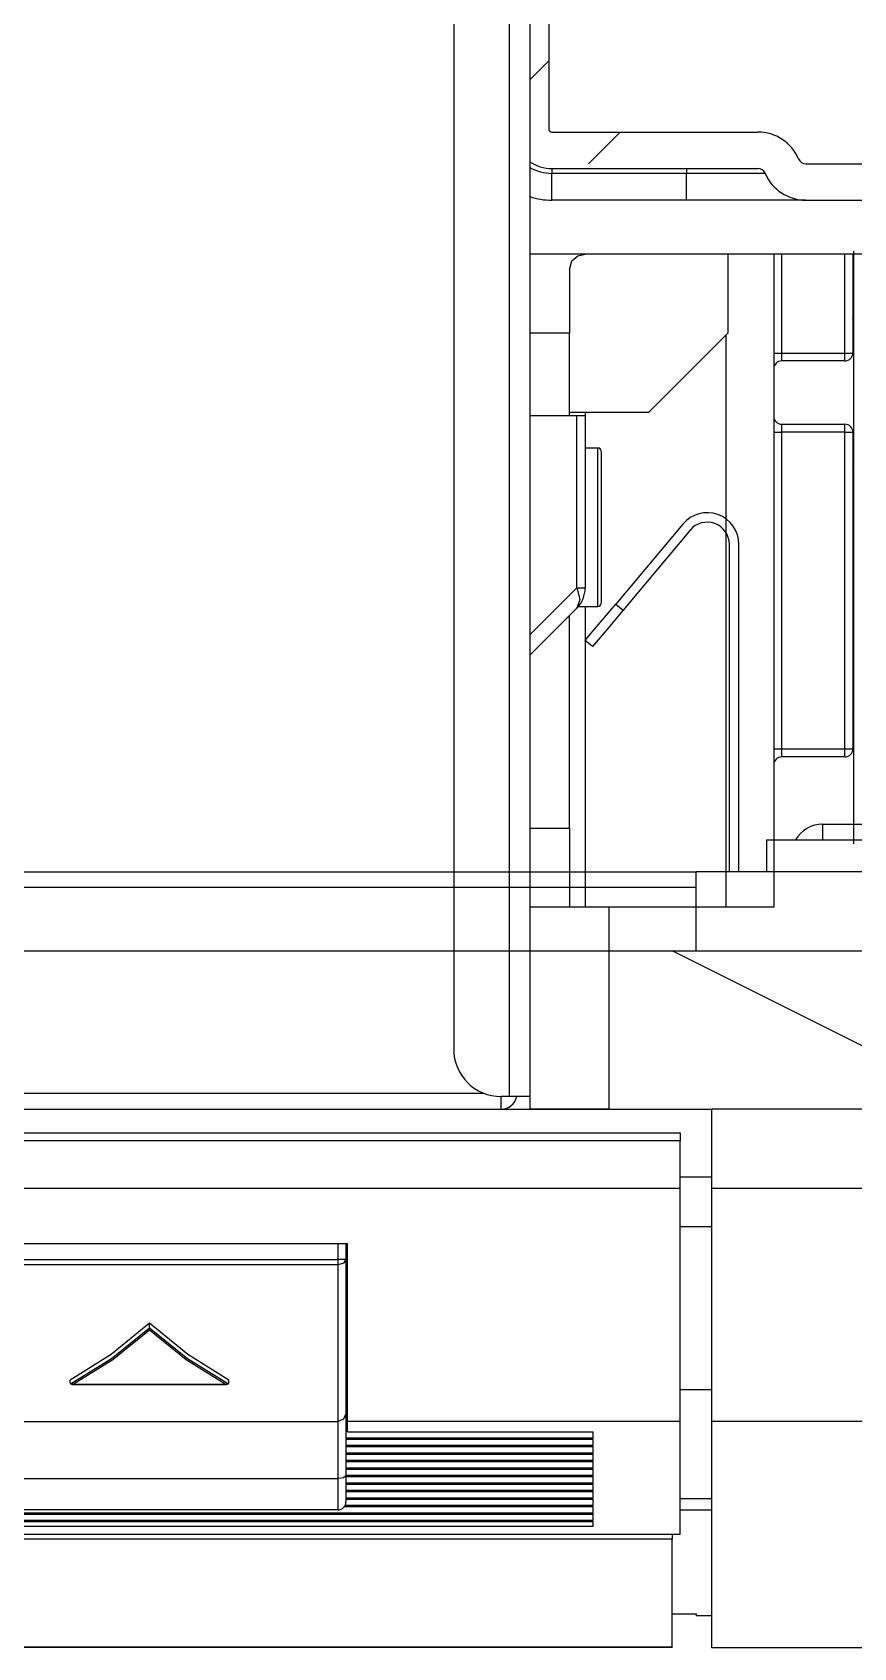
# Model space of a CAD drawing. Header units: millimetres. Extents: x 10547 to 11305, y 9897 to 10391.
# Drawn here: x 10951.531 to 10951.995, y 10068.236 to 10069.149 of the extents above; entities that cross this region are included whole.
import ezdxf

# ---------------------------------------------------------------- set-up
doc = ezdxf.new("R2010")
doc.units = ezdxf.units.MM
doc.layers.add('LG-AIRCON', color=240, linetype='Continuous')
doc.layers.add('에어컨', color=15, linetype='Continuous')

# ---------------------------------------------------------------- blocks, each defined once
blk = doc.blocks.new('A$C079960E7')
at = {"layer": '에어컨', "color": 0, "linetype": 'Continuous'}
for p, q in [((1826.92, 295.2, 0), (1826.92, 62.64, 0)), ((1829.26, 295.2, 0), (1829.26, 62.64, 0)), ((1820.62, 289.8, 0), (1820.62, 68.04, 0)), ((1831.42, 196.02, 0), (1831.42, 180.36, 0)), ((1831.42, 180.36, 0), (1829.26, 178.2, 0)), ((1831.42, 180.36, 0), (1831.42, 172.62, 0)), ((1831.78, 172.26, 0), (1839.52, 172.26, 0)), ((1839.52, 172.26, 0), (1835.92, 168.66, 0)), ((1839.52, 172.26, 0), (1855.18, 172.26, 0)), ((1831.78, 168.12, 0), (1855.18, 168.12, 0)), ((1831.78, 168.12, 0), (1831.78, 167.97, 0)), ((1831.78, 167.97, 0), (1831.78, 167.58, 0)), ((1831.78, 167.58, 0), (1847.08, 167.58, 0)), ((1831.78, 165.35, 0), (1831.78, 167.58, 0)), ((1847.08, 168.12, 0), (1847.08, 167.97, 0)), ((1847.08, 167.97, 0), (1847.08, 167.58, 0)), ((1847.08, 167.58, 0), (1850.49, 167.58, 0)), ((1847.08, 165.35, 0), (1847.08, 167.58, 0)), ((1850.49, 167.58, 0), (1853.39, 167.58, 0)), ((1853.39, 167.58, 0), (1855.33, 167.58, 0)), ((1855.33, 167.58, 0), (1856, 167.58, 0)), ((1860.64, 168.66, 0), (1919.67, 168.66, 0)), ((1831.78, 164.52, 0), (1831.78, 165.35, 0)), ((1847.08, 164.52, 0), (1847.08, 165.35, 0)), ((1847.08, 164.52, 0), (1831.78, 164.52, 0)), ((1850.59, 164.52, 0), (1847.08, 164.52, 0)), ((1853.86, 164.52, 0), (1850.59, 164.52, 0)), ((1856.67, 164.52, 0), (1853.86, 164.52, 0)), ((1858.82, 164.52, 0), (1856.67, 164.52, 0)), ((1860.18, 164.52, 0), (1858.82, 164.52, 0)), ((1860.64, 164.52, 0), (1860.18, 164.52, 0)), ((1860.64, 164.52, 0), (1919.67, 164.52, 0)), ((1867.06, 158.4, 0), (1829.26, 158.4, 0)), ((1834.04, 157.62, 0), (1834.72, 158.21, 0)), ((1834.72, 158.21, 0), (1835.56, 158.4, 0)), ((1851.76, 158.4, 0), (1851.76, 149.4, 0)), ((1856.98, 158.4, 0), (1856.98, 84.15, 0)), ((1857.88, 158.4, 0), (1857.88, 147.15, 0)), ((1865.08, 147.15, 0), (1865.08, 158.4, 0)), ((1865.98, 158.4, 0), (1865.98, 147.15, 0)), ((1866.07, 150.56, 0), (1866.07, 158.72, 0)), ((1833.76, 156.6, 0), (1834.04, 157.62, 0)), ((1833.76, 156.6, 0), (1833.76, 153.43, 0)), ((1833.76, 153.43, 0), (1833.76, 149.4, 0)), ((1866.05, 152.55, 0), (1865.98, 152.55, 0)), ((1866.07, 152.55, 0), (1866.05, 152.55, 0)), ((1866.07, 142.53, 0), (1866.07, 150.56, 0)), ((1833.76, 149.4, 0), (1829.26, 149.4, 0)), ((1833.76, 140.04, 0), (1833.76, 149.4, 0)), ((1842.76, 140.4, 0), (1851.76, 149.4, 0)), ((1851.58, 84.15, 0), (1851.58, 149.22, 0)), ((1856.98, 147.15, 0), (1857.24, 147.15, 0)), ((1857.24, 147.15, 0), (1857.88, 147.15, 0)), ((1857.88, 147.15, 0), (1865.08, 147.15, 0)), ((1857.88, 147.15, 0), (1857.88, 146.51, 0)), ((1865.08, 147.15, 0), (1865.71, 147.15, 0)), ((1865.08, 146.51, 0), (1865.08, 147.15, 0)), ((1865.71, 147.15, 0), (1865.98, 147.15, 0)), ((1857.88, 146.51, 0), (1857.88, 146.25, 0)), ((1865.08, 146.25, 0), (1857.88, 146.25, 0)), ((1865.08, 146.25, 0), (1865.08, 146.51, 0)), ((1866.07, 134.75, 0), (1866.07, 142.53, 0)), ((1829.26, 140.04, 0), (1834.61, 140.04, 0)), ((1842.76, 140.4, 0), (1833.76, 140.4, 0)), ((1834.61, 120.45, 0), (1834.61, 140.04, 0)), ((1834.61, 140.04, 0), (1835.31, 140.04, 0)), ((1835.31, 140.04, 0), (1835.56, 140.04, 0)), ((1835.56, 140.4, 0), (1835.56, 140.04, 0)), ((1835.56, 140.04, 0), (1835.56, 120.45, 0)), ((1856.98, 138.15, 0), (1857.24, 138.15, 0)), ((1857.24, 138.15, 0), (1857.88, 138.15, 0)), ((1857.88, 139.05, 0), (1865.08, 139.05, 0)), ((1857.88, 139.05, 0), (1857.88, 138.79, 0)), ((1857.88, 138.79, 0), (1857.88, 138.15, 0)), ((1857.88, 138.15, 0), (1857.88, 102.15, 0)), ((1865.08, 138.15, 0), (1857.88, 138.15, 0)), ((1865.08, 138.79, 0), (1865.08, 139.05, 0)), ((1865.08, 138.15, 0), (1865.08, 138.79, 0)), ((1865.08, 102.15, 0), (1865.08, 138.15, 0)), ((1865.08, 138.15, 0), (1865.71, 138.15, 0)), ((1865.71, 138.15, 0), (1865.98, 138.15, 0)), ((1865.98, 138.15, 0), (1865.98, 102.15, 0)), ((1837, 136.35, 0), (1835.56, 136.35, 0)), ((1837, 135.67, 0), (1837, 136.35, 0)), ((1837.36, 135.99, 0), (1837.36, 135.33, 0)), ((1837, 133.71, 0), (1837, 135.67, 0)), ((1837.36, 135.33, 0), (1837.36, 133.46, 0)), ((1866.07, 127.33, 0), (1866.07, 134.75, 0)), ((1837, 130.79, 0), (1837, 133.71, 0)), ((1837.36, 133.46, 0), (1837.36, 130.66, 0)), ((1866.05, 132.75, 0), (1865.98, 132.75, 0)), ((1866.07, 132.75, 0), (1866.05, 132.75, 0)), ((1837, 127.35, 0), (1837, 130.79, 0)), ((1837.36, 130.66, 0), (1837.36, 127.35, 0)), ((1837, 123.91, 0), (1837, 127.35, 0)), ((1837.36, 127.35, 0), (1837.36, 124.04, 0)), ((1846.66, 127.71, 0), (1839.03, 118.62, 0)), ((1847.49, 127.02, 0), (1839.86, 117.92, 0)), ((1866.07, 120.37, 0), (1866.07, 127.33, 0)), ((1851.94, 88.2, 0), (1851.94, 125.4, 0)), ((1853.02, 88.2, 0), (1853.02, 125.4, 0)), ((1837, 120.99, 0), (1837, 123.91, 0)), ((1837.36, 124.04, 0), (1837.36, 121.24, 0)), ((1837.36, 121.24, 0), (1837.36, 119.37, 0)), ((1829.26, 115.1, 0), (1834.61, 120.45, 0)), ((1834.61, 120.45, 0), (1834.96, 119.12, 0)), ((1834.61, 120.45, 0), (1835.31, 120.45, 0)), ((1835.31, 120.45, 0), (1835.56, 120.45, 0)), ((1837, 119.04, 0), (1837, 120.99, 0)), ((1837.36, 119.37, 0), (1837.36, 118.71, 0)), ((1866.07, 113.98, 0), (1866.07, 120.37, 0)), ((1834.61, 118.16, 0), (1829.26, 112.8, 0)), ((1834.96, 119.12, 0), (1834.61, 118.16, 0)), ((1834.79, 118.35, 0), (1837, 118.35, 0)), ((1835.56, 118.35, 0), (1835.56, 84.15, 0)), ((1837, 118.35, 0), (1837, 119.04, 0)), ((1837.29, 116.55, 0), (1839.03, 118.62, 0)), ((1839.86, 117.92, 0), (1838.12, 115.85, 0)), ((1839.03, 118.62, 0), (1839.86, 117.92, 0)), ((1833.76, 93.15, 0), (1833.76, 117.3, 0)), ((1836.02, 115.03, 0), (1837.29, 116.55, 0)), ((1838.12, 115.85, 0), (1836.85, 114.34, 0)), ((1835.56, 114.48, 0), (1836.02, 115.03, 0)), ((1836.39, 113.79, 0), (1835.56, 114.48, 0)), ((1836.85, 114.34, 0), (1836.39, 113.79, 0)), ((1866.07, 108.24, 0), (1866.07, 113.98, 0)), ((1866.05, 107.55, 0), (1865.98, 107.55, 0)), ((1866.07, 107.55, 0), (1866.05, 107.55, 0)), ((1866.07, 103.23, 0), (1866.07, 108.24, 0)), ((1866.07, 99.04, 0), (1866.07, 103.23, 0)), ((1856.98, 102.15, 0), (1857.24, 102.15, 0)), ((1857.24, 102.15, 0), (1857.88, 102.15, 0)), ((1857.88, 102.15, 0), (1865.08, 102.15, 0)), ((1857.88, 102.15, 0), (1857.88, 101.51, 0)), ((1857.88, 101.51, 0), (1857.88, 101.25, 0)), ((1865.08, 101.25, 0), (1857.88, 101.25, 0)), ((1865.08, 102.15, 0), (1865.71, 102.15, 0)), ((1865.08, 101.51, 0), (1865.08, 102.15, 0)), ((1865.08, 101.25, 0), (1865.08, 101.51, 0)), ((1865.71, 102.15, 0), (1865.98, 102.15, 0)), ((1866.07, 95.71, 0), (1866.07, 99.04, 0)), ((1866.07, 93.3, 0), (1866.07, 95.71, 0)), ((1829.26, 93.15, 0), (1833.76, 93.15, 0)), ((1833.76, 93.15, 0), (1833.76, 89.71, 0)), ((1856.17, 91.8, 0), (1856.17, 88.2, 0)), ((1856.17, 91.8, 0), (1856.76, 91.8, 0)), ((1856.76, 91.8, 0), (1858.49, 91.8, 0)), ((1858.49, 91.8, 0), (1861.18, 91.8, 0)), ((1861.18, 91.8, 0), (1864.56, 91.8, 0)), ((1862.56, 93.6, 0), (1904.86, 93.6, 0)), ((1862.56, 93.05, 0), (1862.56, 93.6, 0)), ((1862.56, 91.8, 0), (1862.56, 93.05, 0)), ((1864.56, 91.8, 0), (1868.32, 91.8, 0)), ((1866.07, 91.84, 0), (1866.07, 93.3, 0)), ((1866.07, 91.35, 0), (1866.07, 91.84, 0)), ((1575.46, 88.2, 0), (1848.15, 88.2, 0)), ((1833.76, 89.71, 0), (1833.76, 86.79, 0)), ((1899.28, 88.2, 0), (1848.16, 88.2, 0)), ((1848.16, 79.2, 0), (1848.16, 88.2, 0)), ((1848.15, 86.4, 0), (1575.46, 86.4, 0)), ((1833.76, 86.79, 0), (1833.76, 84.84, 0)), ((1833.76, 84.84, 0), (1833.76, 84.15, 0)), ((1833.76, 84.15, 0), (1829.26, 84.15, 0)), ((1834.28, 84.15, 0), (1833.76, 84.15, 0)), ((1835.56, 84.15, 0), (1834.28, 84.15, 0)), ((1851.58, 84.15, 0), (1835.56, 84.15, 0)), ((1838.26, 84.15, 0), (1838.26, 61.2, 0)), ((1854.28, 84.15, 0), (1851.58, 84.15, 0)), ((1856.25, 84.15, 0), (1854.28, 84.15, 0)), ((1856.98, 84.15, 0), (1856.25, 84.15, 0)), ((225.45, 79.2, 0), (1845.46, 79.2, 0)), ((1881.46, 61.2, 0), (1845.46, 79.2, 0)), ((1845.46, 79.2, 0), (1899.28, 79.2, 0)), ((1824.07, 63, 0), (286.44, 63, 0)), ((1826.92, 62.64, 0), (1826.02, 62.64, 0)), ((1826.02, 61.61, 0), (1826.02, 62.64, 0)), ((1828.57, 62.64, 0), (1826.92, 62.64, 0)), ((1829.26, 62.64, 0), (1828.57, 62.64, 0)), ((1829.26, 62.64, 0), (1829.26, 61.2, 0)), ((260.57, 61.2, 0), (1849.94, 61.2, 0)), ((284.49, 61.2, 0), (1826.02, 61.2, 0)), ((1826.02, 61.2, 0), (1826.02, 61.61, 0)), ((1826.02, 61.2, 0), (1829.26, 61.2, 0)), ((1838.26, 61.2, 0), (1829.26, 61.2, 0)), ((1849.96, 52.2, 0), (1849.96, 61.2, 0)), ((2043.46, 61.2, 0), (1849.96, 61.2, 0)), ((264.15, 58.5, 0), (1846.36, 58.5, 0)), ((1846.36, 57.6, 0), (264.15, 57.6, 0)), ((1846.36, 58.5, 0), (1846.36, 58.24, 0)), ((1846.36, 58.24, 0), (1846.36, 57.6, 0)), ((1846.36, 52.2, 0), (1846.36, 57.6, 0)), ((1846.36, 53.51, 0), (1849.96, 53.51, 0)), ((1846.36, 52.2, 0), (264.15, 52.2, 0)), ((1846.36, 45.87, 0), (1846.36, 52.2, 0)), ((2043.46, 52.2, 0), (1849.96, 52.2, 0)), ((1849.96, 45.87, 0), (1849.96, 52.2, 0)), ((1849.96, 47.83, 0), (1846.36, 47.83, 0)), ((1808.56, 45.9, 0), (1763.56, 45.9, 0)), ((1807.48, 44.11, 0), (1807.48, 45.9, 0)), ((1808.38, 45.9, 0), (1808.38, 44.11, 0)), ((1808.56, 40.25, 0), (1808.56, 45.9, 0)), ((1764.64, 44.11, 0), (1807.48, 44.11, 0)), ((1807.48, 43.79, 0), (1807.48, 44.11, 0)), ((1808.11, 44.11, 0), (1807.48, 44.11, 0)), ((1808.38, 44.11, 0), (1808.11, 44.11, 0)), ((1808.38, 44.11, 0), (1808.11, 43.69, 0)), ((1808.38, 44.11, 0), (1808.38, 39.2, 0)), ((1846.36, 40.23, 0), (1846.36, 45.87, 0)), ((1849.96, 40.23, 0), (1849.96, 45.87, 0)), ((1807.48, 43.51, 0), (1764.64, 43.51, 0)), ((1807.48, 43.51, 0), (1807.48, 43.79, 0)), ((1808.11, 43.69, 0), (1807.48, 43.51, 0)), ((1807.48, 38.51, 0), (1807.48, 43.51, 0)), ((1808.47, 40.38, 0), (1808.38, 40.38, 0)), ((1808.38, 39.2, 0), (1808.38, 34.99, 0)), ((1808.56, 40.38, 0), (1808.47, 40.38, 0)), ((1808.56, 35.4, 0), (1808.56, 40.25, 0)), ((1846.36, 35.39, 0), (1846.36, 40.23, 0)), ((1849.96, 35.39, 0), (1849.96, 40.23, 0)), ((1786.06, 36.9, 0), (1781.72, 33.34, 0)), ((1786.06, 36.36, 0), (1786.06, 36.9, 0)), ((1790.4, 33.34, 0), (1786.06, 36.9, 0)), ((1807.48, 34.24, 0), (1807.48, 38.51, 0)), ((1808.56, 36.9, 0), (1808.38, 36.9, 0)), ((1781.73, 32.86, 0), (1786.06, 36.36, 0)), ((1786.06, 36.09, 0), (1781.89, 32.73, 0)), ((1786.06, 36.36, 0), (1790.39, 32.86, 0)), ((1786.06, 36.36, 0), (1786.06, 36.32, 0)), ((1786.06, 36.32, 0), (1786.06, 36.28, 0)), ((1786.06, 36.28, 0), (1786.06, 36.23, 0)), ((1786.06, 36.23, 0), (1786.06, 36.18, 0)), ((1786.06, 36.18, 0), (1786.06, 36.13, 0)), ((1786.06, 36.13, 0), (1786.06, 36.09, 0)), ((1790.22, 32.73, 0), (1786.06, 36.09, 0)), ((1786.06, 36.09, 0), (1786.06, 36.09, 0)), ((1786.06, 36.09, 0), (1786.06, 36.09, 0)), ((1808.38, 35.1, 0), (1808.56, 35.1, 0)), ((1808.38, 34.99, 0), (1808.38, 31.58, 0)), ((1808.56, 31.45, 0), (1808.56, 35.4, 0)), ((1846.36, 31.45, 0), (1846.36, 35.39, 0)), ((1849.96, 31.45, 0), (1849.96, 35.39, 0)), ((1781.72, 33.34, 0), (1777.06, 30.42, 0)), ((1795.06, 30.42, 0), (1790.4, 33.34, 0)), ((1807.48, 30.77, 0), (1807.48, 34.24, 0)), ((1777.09, 29.99, 0), (1781.73, 32.86, 0)), ((1781.89, 32.73, 0), (1777.44, 29.94, 0)), ((1794.67, 29.94, 0), (1790.22, 32.73, 0)), ((1790.39, 32.86, 0), (1795.02, 29.99, 0)), ((1808.38, 31.58, 0), (1808.38, 29.01, 0)), ((1808.56, 31.5, 0), (1808.38, 31.5, 0)), ((1808.56, 28.48, 0), (1808.56, 31.45, 0)), ((1846.36, 28.48, 0), (1846.36, 31.45, 0)), ((1849.96, 28.48, 0), (1849.96, 31.45, 0)), ((1777.06, 30.1, 0), (1777.06, 30.42, 0)), ((1777.06, 30.1, 0), (1777.09, 29.99, 0)), ((1777.11, 29.97, 0), (1777.09, 29.99, 0)), ((1777.13, 29.96, 0), (1777.11, 29.97, 0)), ((1777.17, 29.94, 0), (1777.13, 29.96, 0)), ((1777.22, 29.93, 0), (1777.17, 29.94, 0)), ((1777.31, 29.92, 0), (1777.22, 29.93, 0)), ((1777.3, 29.92, 0), (1794.82, 29.92, 0)), ((1777.41, 29.93, 0), (1777.31, 29.92, 0)), ((1777.42, 29.94, 0), (1777.41, 29.93, 0)), ((1777.44, 29.94, 0), (1777.42, 29.94, 0)), ((1777.44, 29.94, 0), (1794.67, 29.94, 0)), ((1777.44, 29.94, 0), (1777.44, 29.94, 0)), ((1777.44, 29.94, 0), (1777.44, 29.94, 0)), ((1794.68, 29.94, 0), (1794.67, 29.94, 0)), ((1794.69, 29.94, 0), (1794.68, 29.94, 0)), ((1794.68, 29.94, 0), (1794.68, 29.94, 0)), ((1794.71, 29.93, 0), (1794.69, 29.94, 0)), ((1794.8, 29.92, 0), (1794.71, 29.93, 0)), ((1794.9, 29.93, 0), (1794.8, 29.92, 0)), ((1794.94, 29.94, 0), (1794.9, 29.93, 0)), ((1794.98, 29.96, 0), (1794.94, 29.94, 0)), ((1795.01, 29.97, 0), (1794.98, 29.96, 0)), ((1795.02, 29.99, 0), (1795.01, 29.97, 0)), ((1795.02, 29.99, 0), (1795.06, 30.1, 0)), ((1795.06, 30.1, 0), (1795.06, 30.42, 0)), ((1807.48, 28.16, 0), (1807.48, 30.77, 0)), ((1807.48, 26.45, 0), (1807.48, 28.16, 0)), ((1808.38, 29.01, 0), (1808.38, 27.34, 0)), ((1808.38, 28.87, 0), (1808.56, 28.87, 0)), ((1808.56, 28.37, 0), (1808.38, 28.37, 0)), ((1808.56, 26.55, 0), (1808.56, 28.48, 0)), ((1849.96, 29.29, 0), (1846.36, 29.29, 0)), ((1846.36, 26.55, 0), (1846.36, 28.48, 0)), ((1849.96, 26.55, 0), (1849.96, 28.48, 0)), ((1807.48, 25.69, 0), (1807.48, 26.45, 0)), ((1808.11, 25.96, 0), (1807.48, 25.69, 0)), ((1808.38, 26.59, 0), (1808.11, 25.96, 0)), ((1808.38, 27.34, 0), (1808.38, 26.59, 0)), ((1808.38, 26.59, 0), (1808.38, 26, 0)), ((1808.38, 26, 0), (1808.38, 24.53, 0)), ((1808.56, 25.69, 0), (1808.56, 26.55, 0)), ((1846.36, 25.69, 0), (1846.36, 26.55, 0)), ((1849.96, 25.69, 0), (1849.96, 26.55, 0)), ((1764.64, 25.69, 0), (1807.48, 25.69, 0)), ((1807.48, 24.79, 0), (1807.48, 25.69, 0)), ((1807.48, 22.51, 0), (1807.48, 24.79, 0)), ((1808.56, 24.73, 0), (1808.38, 24.73, 0)), ((1808.38, 24.53, 0), (1808.38, 22.31, 0)), ((1846.36, 25.69, 0), (1808.56, 25.69, 0)), ((1808.56, 24.54, 0), (1808.56, 25.69, 0)), ((1808.56, 24.54, 0), (1836.46, 24.54, 0)), ((1836.46, 23.83, 0), (1836.46, 24.54, 0)), ((1846.36, 12.86, 0), (1846.36, 25.69, 0)), ((2043.46, 25.69, 0), (1849.96, 25.69, 0)), ((1849.96, 0, 0), (1849.96, 25.69, 0)), ((1807.48, 19.22, 0), (1807.48, 22.51, 0)), ((1836.46, 23.83, 0), (1808.37, 23.83, 0)), ((1808.37, 23.71, 0), (1836.46, 23.71, 0)), ((1808.37, 23.71, 0), (1836.46, 23.71, 0)), ((1836.46, 22.98, 0), (1808.37, 22.98, 0)), ((1808.37, 22.85, 0), (1836.46, 22.85, 0)), ((1808.37, 22.85, 0), (1836.46, 22.85, 0)), ((1836.46, 22.12, 0), (1808.37, 22.12, 0)), ((1808.38, 22.31, 0), (1808.38, 19.53, 0)), ((1836.46, 22.98, 0), (1836.46, 23.71, 0)), ((1836.46, 22.12, 0), (1836.46, 22.85, 0)), ((1808.37, 22, 0), (1836.46, 22, 0)), ((1808.37, 22, 0), (1836.46, 22, 0)), ((1836.46, 21.27, 0), (1808.37, 21.27, 0)), ((1808.37, 21.15, 0), (1836.46, 21.15, 0)), ((1808.37, 21.15, 0), (1836.46, 21.15, 0)), ((1836.46, 20.42, 0), (1808.37, 20.42, 0)), ((1808.37, 20.3, 0), (1836.46, 20.3, 0)), ((1808.37, 20.3, 0), (1836.46, 20.3, 0)), ((1836.46, 21.27, 0), (1836.46, 22, 0)), ((1836.46, 20.42, 0), (1836.46, 21.15, 0)), ((1836.46, 19.57, 0), (1836.46, 20.3, 0)), ((1764.64, 19.22, 0), (1807.48, 19.22, 0)), ((1808.11, 19.31, 0), (1807.48, 19.22, 0)), ((1807.48, 16.64, 0), (1807.48, 19.22, 0)), ((1808.38, 19.53, 0), (1808.11, 19.31, 0)), ((1836.46, 19.57, 0), (1808.37, 19.57, 0)), ((1808.37, 19.44, 0), (1836.46, 19.44, 0)), ((1808.37, 19.44, 0), (1836.46, 19.44, 0)), ((1836.46, 18.71, 0), (1808.37, 18.71, 0)), ((1808.37, 18.59, 0), (1836.46, 18.59, 0)), ((1808.37, 18.59, 0), (1836.46, 18.59, 0)), ((1808.38, 19.53, 0), (1808.38, 17.38, 0)), ((1836.46, 18.71, 0), (1836.46, 19.44, 0)), ((1836.46, 17.86, 0), (1836.46, 18.59, 0)), ((1807.48, 15.66, 0), (1807.48, 16.64, 0)), ((1836.46, 17.86, 0), (1808.37, 17.86, 0)), ((1808.37, 17.74, 0), (1836.46, 17.74, 0)), ((1808.37, 17.74, 0), (1836.46, 17.74, 0)), ((1836.46, 17.01, 0), (1808.37, 17.01, 0)), ((1808.37, 16.89, 0), (1836.46, 16.89, 0)), ((1808.37, 16.89, 0), (1836.46, 16.89, 0)), ((1808.38, 17.38, 0), (1808.38, 16.56, 0)), ((1836.46, 17.01, 0), (1836.46, 17.74, 0)), ((1836.46, 16.16, 0), (1836.46, 16.89, 0)), ((1846.36, 16.96, 0), (1849.96, 16.96, 0)), ((1846.36, 16.96, 0), (1849.96, 16.96, 0)), ((1836.46, 15.3, 0), (273.15, 15.3, 0)), ((273.15, 15.18, 0), (1836.46, 15.18, 0)), ((273.15, 15.18, 0), (1836.46, 15.18, 0)), ((1807.48, 15.66, 0), (1764.64, 15.66, 0)), ((1808.2, 16.03, 0), (1836.46, 16.03, 0)), ((1808.2, 16.03, 0), (1836.46, 16.03, 0)), ((1836.46, 16.16, 0), (1808.27, 16.16, 0)), ((1836.46, 15.3, 0), (1836.46, 16.03, 0)), ((1836.46, 14.45, 0), (1836.46, 15.18, 0)), ((1849.96, 15.64, 0), (1846.36, 15.64, 0)), ((1846.36, 12.86, 0), (264.15, 12.86, 0)), ((1836.46, 14.45, 0), (273.15, 14.45, 0)), ((273.15, 14.33, 0), (1836.46, 14.33, 0)), ((273.15, 14.33, 0), (1836.46, 14.33, 0)), ((1836.46, 13.77, 0), (273.15, 13.77, 0)), ((1836.46, 13.77, 0), (1836.46, 14.33, 0)), ((1845.46, 12.86, 0), (1845.46, 12.36, 0)), ((265.05, 12.36, 0), (1845.46, 12.36, 0)), ((1845.46, 0.08, 0), (1845.46, 12.36, 0)), ((1845.46, 3.86, 0), (1848.16, 3.86, 0)), ((1848.16, 3.86, 0), (1848.16, 3.61, 0)), ((1849.96, 3.61, 0), (1848.16, 3.61, 0)), ((265.05, 0.08, 0), (1845.46, 0.08, 0)), ((265.05, 0.07, 0), (1845.46, 0.07, 0)), ((1845.46, 0.08, 0), (1845.46, 0.07, 0)), ((1845.46, 0.07, 0), (1845.46, 0.07, 0)), ((2043.46, 0, 0), (1849.96, 0, 0))]:
    blk.add_line(p, q, dxfattribs=at)
for centre, radius, start, end in [((1831.78, 172.62, 0), 0.36, 180, 270), ((1855.18, 167.22, 0), 5.04, 23.1998, 90), ((1860.64, 169.56, 0), 0.9, 203.1998, 270), ((1831.78, 172.62, 0), 4.5, 235.9434, 270), ((1831.78, 172.62, 0), 5.05, 240.0356, 270), ((1855.18, 167.22, 0), 0.9, 23.1998, 90), ((1860.64, 169.56, 0), 5.04, 203.1998, 270), ((1831.78, 172.62, 0), 8.1, 251.8734, 270), ((1865.17, 150.75, 0), 0.9, 0, 25.8427), ((1865.08, 147.15, 0), 0.9, 270, 0), ((1857.88, 145.35, 0), 0.9, 90, 180), ((1857.88, 139.95, 0), 0.9, 180, 270), ((1865.08, 138.15, 0), 0.9, 0, 90), ((1837, 135.99, 0), 0.36, 0, 90), ((1865.17, 134.55, 0), 0.9, 334.1573, 0), ((1849.42, 125.4, 0), 3.6, 0, 140), ((1849.42, 125.4, 0), 2.52, 0, 140), ((1832.32, 120.45, 0), 3.24, 315, 0), ((1837, 118.71, 0), 0.36, 270, 0), ((1865.17, 105.75, 0), 0.9, 0, 25.8427), ((1857.88, 100.35, 0), 0.9, 90, 180), ((1865.08, 102.15, 0), 0.9, 270, 0), ((1862.56, 90, 0), 3.6, 90, 149.9991), ((1826.02, 68.04, 0), 5.4, 180, 270), ((1826.02, 63, 0), 1.8, 270, 348.4617), ((1807.48, 16.56, 0), 0.9, 270, 0)]:
    blk.add_arc(centre, radius, start, end, dxfattribs=at)

msp = doc.modelspace()

# ---------------------------------------------------------------- block references
at = {"layer": 'LG-AIRCON', "xscale": 0.004976538546813596, "yscale": 0.004976538546813596, "zscale": 0.004976538546813596}
msp.add_blockref('A$C079960E7', (10942.70894, 10068.23558), dxfattribs=at)

doc.saveas('drawing.dxf')
